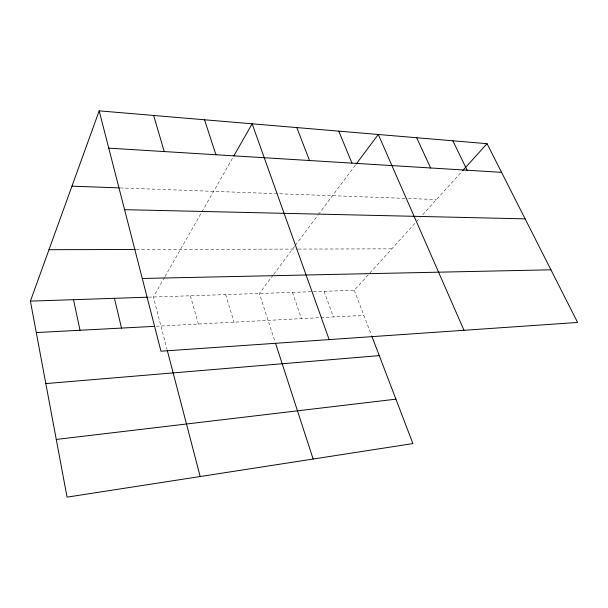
<?xml version="1.0" encoding="UTF-8"?>
<svg xmlns="http://www.w3.org/2000/svg" width="608" height="608" viewBox="0 0 608 608"><rect width="100%" height="100%" fill="white"/><g stroke="black" fill="none" stroke-linecap="round" stroke-linejoin="round"><path stroke-width="0.46" stroke-dasharray="3.04 2.28" d="M164.532 277.4L153.345 297.016L167.033 349.463M165.004 276.587L201.476 212.633M201.94 211.82L232.917 157.518M273.136 275.044L259.342 293.474L274.991 341.628M273.684 274.307L294.804 246.08M295.366 245.328L317.878 215.232M318.44 214.487L355.543 164.897M148.603 297.175L354.282 290.297L369.284 273.729M369.915 273.038L415.811 222.353M416.434 221.662L420.196 217.512M422.697 214.746L462.012 171.334M156.226 326.26L363.865 315.347M136.291 249.478L297.244 249.082M298.178 249.075L391.826 248.847M120.209 187.925L407.375 198.466M408.318 198.504L436.476 199.538M354.282 290.297L371.564 335.487M324.064 291.308L333.404 316.95M292.456 292.364L301.515 318.63M225.674 294.599L234.072 322.172M190.38 295.777L198.39 324.049"/><path stroke-width="0.91" d="M371.898 336.361L412.9 443.582L67.062 497.146L30.4 301.127L99.172 110.854L487.046 143.686L577.6 322.453L160.976 351.204L99.172 110.854M233.852 155.868L252.145 123.804L329.141 339.598M356.113 164.137L378.298 134.482L464.003 330.288M462.642 170.643L487.046 143.686M56.27 439.44L395.914 399.167M45.82 383.587L379.263 355.619M36.282 332.561L154.348 326.359M30.4 301.127L147.653 297.206M142.272 278.472L550.932 269.8M48.99 249.698L135.356 249.485M124.579 209.669L525.13 218.857M71.957 186.154L119.259 187.887M108.756 148.147L501.562 172.345M452.854 140.798L467.126 170.217M416.662 137.727L430.639 167.975M338.778 131.138L351.971 163.126M296.803 127.581L309.502 160.512M204.524 119.768L215.931 154.744M275.568 343.398L313.135 459.032M153.649 115.467L164.221 151.559M167.268 350.36L200.184 476.528M114.441 298.315L121.509 328.084M73.507 299.683L80.02 330.266"/></g></svg>
